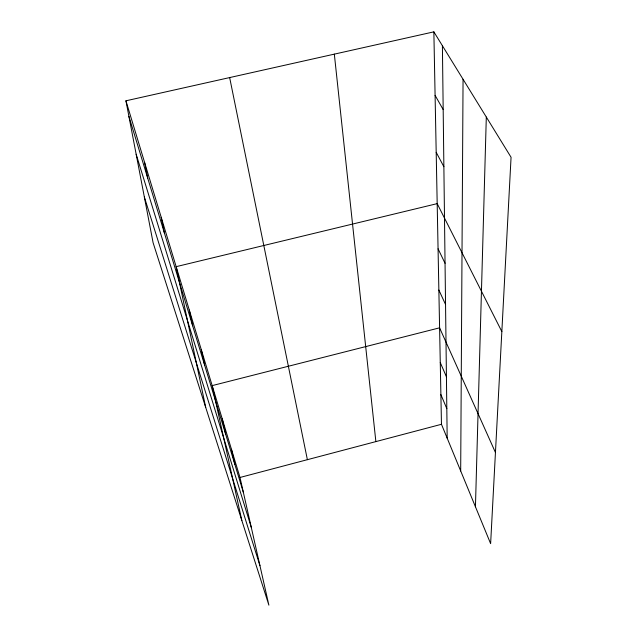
<?xml version="1.0" encoding="UTF-8"?>
<svg xmlns="http://www.w3.org/2000/svg" width="637" height="637" viewBox="0 0 637 637"><rect width="100%" height="100%" fill="white"/><g stroke="black" fill="none" stroke-linecap="round" stroke-linejoin="round"><path stroke-width="0.96" d="M460.686 470.966L463.059 79.283M475.441 506.765L486.31 117.057M239.99 477.471L441.465 424.29L433.861 31.85L125.935 100.805L153.079 242.665L268.878 605.15L239.99 477.471L125.935 100.805M433.861 31.85L511.065 157.275L490.625 543.624L441.465 424.29M435.095 95.383L443.177 109.588M436.194 152.323L443.87 166.703M501.845 331.598L437.189 203.633L176.154 266.664L205.711 407.433M438.065 248.82L445.048 263.28M438.861 290.05L445.542 304.454M495.451 452.509L439.594 327.824L212.177 385.616L241.845 520.548M440.263 362.564L446.426 376.746M440.884 394.622L446.816 408.651M144.344 197.016L259.936 565.656M136.167 154.281L251.273 527.34M128.921 116.428L243.334 492.266M231.446 449.268L234.822 464.301M222.209 418.748L225.594 433.996M201.244 349.514L204.636 365.136M189.285 310.028L192.661 325.794M161.201 217.281L164.457 233.166M229.654 77.579L307.376 459.683M144.559 162.324L147.712 178.145M334.329 54.137L375.87 441.608M442.404 45.729L447.174 438.145"/></g></svg>
